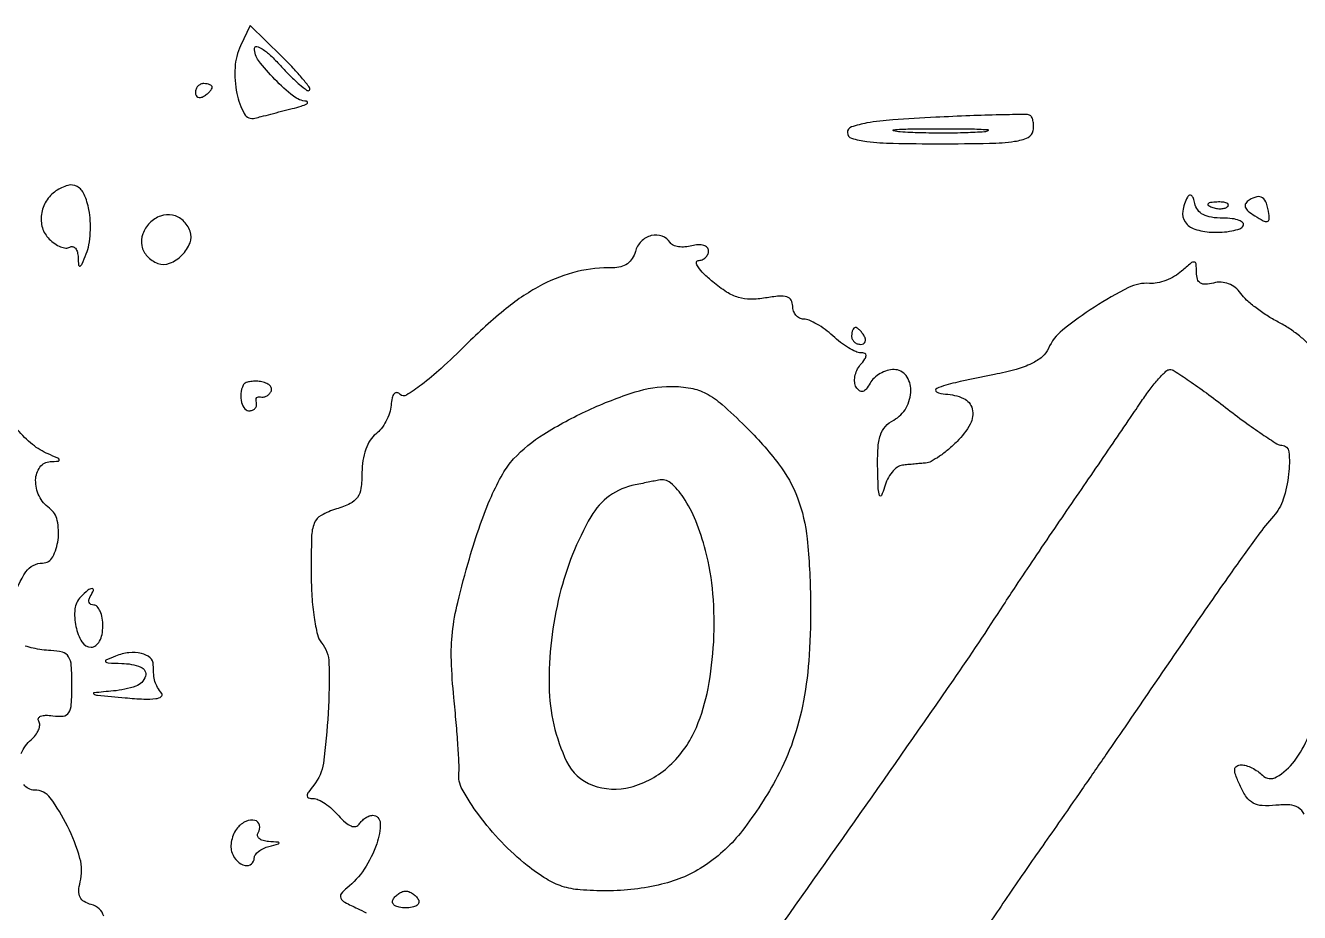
# Model space of a CAD drawing. Extents: x 0 to 5034, y 0 to 2560.
# Drawn here: x 2086.8 to 2238.2, y 1599.4 to 1704.9 of the extents above; entities that cross this region are included whole.
import ezdxf

# ---------------------------------------------------------------- set-up
doc = ezdxf.new("R2010")
doc.units = 0

msp = doc.modelspace()

# ---------------------------------------------------------------- linework, layer by layer
for points in [[(2112.366559, 1702.503968, 0.096931), (2111.715889, 1699.918657, 0.06257), (2111.937705, 1696.829206, 0.075852), (2112.809384, 1694.426816, 0.346665), (2114.084304, 1693.881896, -0.00178), (2114.826071, 1694.079164, -0.000524), (2115.965389, 1694.376546, -0.000526), (2117.247604, 1694.708355, -0.000565), (2118.5, 1695.029534, 0.012138), (2119.575402, 1695.332013, 0.043174), (2120.23821, 1695.600409, 0.307906), (2120.332391, 1695.771845, 0.364154), (2120.204545, 1695.897639, -0.149357), (2118.650749, 1696.509926, -0.031023), (2116.446534, 1698.498139, -0.030209), (2114.51102, 1700.729806, -0.170801), (2114.029313, 1702.204545, -0.473147), (2114.29622, 1702.413539, -0.092514), (2114.943571, 1702.13673, -0.042505), (2115.929381, 1701.35003, -0.018601), (2117.100515, 1700.154535, 0.012043), (2118.296349, 1698.901368, 0.020036), (2119.369416, 1697.912368, 0.015065), (2120.261715, 1697.198943, 0.373474), (2120.552845, 1697.219512, 0.372507), (2120.574615, 1697.520378, 0.011424), (2119.746549, 1698.579038, 0.017308), (2118.632865, 1699.845646, 0.010447), (2117.231644, 1701.271322), (2113.5, 1704.912691)], [(2107, 1696.940983, 0.108972), (2107.078288, 1696.586039, 0.182303), (2107.29375, 1696.3746, 0.161196), (2107.6179, 1696.343488, 0.082592), (2108, 1696.5, 0.029505), (2108.382774, 1696.768994, 0.035638), (2108.70625, 1697.066025, 0.038439), (2108.934461, 1697.34829, 0.151918), (2109, 1697.559017, 0.210953), (2108.92554, 1697.727648, 0.081139), (2108.70625, 1697.870461, 0.061769), (2108.382849, 1697.967655, 0.042167), (2108, 1698, 0.105053), (2107.618444, 1697.918938, 0.099167), (2107.29375, 1697.688914, 0.09642), (2107.076123, 1697.345238, 0.093332)], [(2194.997056, 1694, 0.006099), (2189.891437, 1693.694486, 0.025081), (2186.816982, 1693.317166, 0.039636), (2184.974837, 1692.843848, 0.320958), (2184.497056, 1692.173077, 0.329651), (2184.989619, 1691.510247, 0.043545), (2186.809222, 1691.126571, 0.024936), (2189.943624, 1690.903917, 0.005264), (2195.430073, 1690.846154, 0.004605), (2201.402874, 1690.901162, 0.030408), (2204.379011, 1691.137412, 0.07135), (2205.973971, 1691.600318, 0.255379), (2206.591006, 1692.419106, 0.04098), (2206.63067, 1693.039814, 0.053325), (2206.559902, 1693.604608, 0.064101), (2206.397908, 1694.035994, 0.181112), (2206.160933, 1694.246029, 0.09607), (2205.649027, 1694.336704, 0.001449), (2202.608909, 1694.278521, 0.003853), (2199.070081, 1694.173242, 0.002531)], [(2200.783522, 1692.26633, -0.012749), (2198.597616, 1692.149358, -0.006873), (2195.900475, 1692.111005, -0.00684), (2193.149439, 1692.147341, -0.010684), (2190.783522, 1692.261596, -0.048634), (2189.977848, 1692.397252, -0.841704), (2189.989535, 1692.523197, -0.016608), (2191.918009, 1692.611476, -0.003015), (2195.5, 1692.634769, -0.003152), (2199.090507, 1692.613834, -0.014373), (2201.177035, 1692.528493, -0.736116), (2201.207311, 1692.400378, -0.11419)], [(2090.427058, 1685.234687, 0.103414), (2089.266736, 1684.024315, 0.104992), (2088.696405, 1682.456903, 0.109755), (2088.823468, 1680.849359, 0.12258), (2089.623109, 1679.519748, 0.045605), (2090.279584, 1678.973228, 0.05686), (2090.979482, 1678.600354, 0.067745), (2091.616523, 1678.444037, 0.166236), (2092.08062, 1678.549826, -0.190749), (2092.433957, 1678.612884, -0.176954), (2092.748552, 1678.419724, -0.107704), (2092.972843, 1677.961605, -0.051465), (2093.063386, 1677.309017, 0.017244), (2093.126134, 1676.407756, 0.515314), (2093.295409, 1676.311922, 0.183379), (2093.531642, 1676.554778, 0.006703), (2094.035851, 1677.762676, 0.053112), (2094.341986, 1678.843931, 0.027632), (2094.502383, 1680.238217, 0.027133), (2094.509754, 1681.703231, 0.03706), (2094.347465, 1683.012676, 0.051394), (2093.78436, 1684.832437, 0.164554), (2092.949838, 1685.766874, 0.201262), (2091.839529, 1685.898972, 0.080576)], [(2224.911673, 1684.5, 0.086699), (2224.354654, 1682.837283, 0.189179), (2224.648004, 1681.547571, 0.166964), (2225.787562, 1680.694978, 0.065426), (2227.744876, 1680.337201, 0.026873), (2229.028549, 1680.341828, 0.034282), (2230.202286, 1680.490359, 0.036608), (2231.129246, 1680.744506, 0.170741), (2231.553893, 1681.087201, 0.33751), (2231.52008, 1681.433129, 0.115984), (2231.07527, 1681.731865, 0.061019), (2230.238549, 1681.935376, 0.029185), (2229.132341, 1682, -0.037652), (2227.772979, 1682.102511, -0.083447), (2226.788385, 1682.425569, -0.112012), (2226.144176, 1682.975541, -0.111819), (2225.799863, 1683.75, 0.038652), (2225.629893, 1684.357305, 0.130583), (2225.395908, 1684.692188, 0.295862), (2225.146208, 1684.723799, 0.157583)], [(2232.260929, 1684.161263, 0.109573), (2231.847584, 1683.75897, 0.235914), (2231.796912, 1683.329034, 0.135152), (2232.137988, 1682.845896, 0.032301), (2232.943846, 1682.267142, 0.016593), (2233.928918, 1681.696483, 0.162647), (2234.39596, 1681.616595, 0.345452), (2234.619089, 1681.854909, 0.058315), (2234.599568, 1682.522562, 0.042961), (2234.304769, 1683.772614, 0.161926), (2233.831513, 1684.4102, 0.214834), (2233.164026, 1684.537163, 0.079744)], [(2227.8125, 1683.316886, 0.051402), (2228.359369, 1683.160852, 0.05415), (2228.916927, 1683.123424, 0.060344), (2229.402231, 1683.202593, 0.126455), (2229.729167, 1683.395833, 0.296942), (2229.77538, 1683.614691, 0.208169), (2229.592839, 1683.799335, 0.077125), (2229.112848, 1683.910055, 0.028489), (2228.416667, 1683.921053, 0.018894), (2227.670344, 1683.862007, 0.168741), (2227.37858, 1683.720685, 0.470617), (2227.395823, 1683.538436, 0.054073)], [(2101.571429, 1681.428571, 0.109209), (2100.742573, 1680.129277, 0.138556), (2100.636472, 1678.715857, 0.13998), (2101.284758, 1677.466301, 0.112383), (2102.54838, 1676.619808, 0.18984), (2103.94058, 1676.632071, 0.100682), (2105.401147, 1677.598853, 0.100682), (2106.367929, 1679.05942, 0.18984), (2106.380192, 1680.45162, 0.112383), (2105.533699, 1681.715242, 0.13998), (2104.284143, 1682.363528, 0.138556), (2102.870723, 1682.257427, 0.109209)], [(2185, 1668, 0.105053), (2185.081062, 1667.618444, 0.099167), (2185.311086, 1667.29375, 0.09642), (2185.654762, 1667.076123, 0.093332), (2186.059017, 1667, 0.108972), (2186.413961, 1667.078288, 0.182303), (2186.6254, 1667.29375, 0.161196), (2186.656512, 1667.6179, 0.082592), (2186.5, 1668, 0.029505), (2186.231006, 1668.382774, 0.035638), (2185.933975, 1668.70625, 0.038439), (2185.65171, 1668.934461, 0.151918), (2185.440983, 1669, 0.210953), (2185.272352, 1668.92554, 0.081139), (2185.129539, 1668.70625, 0.061769), (2185.032345, 1668.382849, 0.042167)], [(2112.689105, 1662.160933, 0.088272), (2112.40368, 1661.143033, 0.089303), (2112.488704, 1660.093507, 0.116721), (2112.892995, 1659.338014, 0.241199), (2113.5, 1659.1, 0.093907), (2113.862485, 1659.206961, 0.113761), (2114.132812, 1659.435, 0.119228), (2114.267928, 1659.749164, 0.11039), (2114.25, 1660.1, -0.074377), (2114.209901, 1660.425793, -0.158734), (2114.29375, 1660.662188, -0.195368), (2114.48449, 1660.773747, -0.116802), (2114.75, 1660.75, 0.119775), (2115.074255, 1660.722915, 0.082027), (2115.426562, 1660.839185, 0.074647), (2115.752654, 1661.077679, 0.071471), (2116, 1661.404671, 0.190302), (2116.047174, 1661.76891, 0.144347), (2115.840229, 1662.118872, 0.097128), (2115.386068, 1662.401342, 0.054312), (2114.753971, 1662.565604, 0.037204), (2114.062215, 1662.615048, 0.047663), (2113.427179, 1662.55244, 0.05567), (2112.93331, 1662.397093, 0.178187)], [(2172.366917, 1657.265383, -0.034716), (2176.329965, 1652.774933, -0.073737), (2178.573544, 1648.730585, -0.064808), (2179.708544, 1643.879523, -0.021929), (2180.119291, 1636.623787, -0.018653), (2179.958179, 1630.076553, -0.030935), (2179.27649, 1624.596359, -0.035732), (2178.032481, 1619.863666, -0.041395), (2176.170578, 1615.594001, -0.040688), (2172.015242, 1609.185942, -0.081296), (2167.615991, 1605.071626, -0.08917), (2162.422179, 1602.802882, -0.057577), (2155.887505, 1602.021962, -0.02023), (2152.7419, 1602.136957, -0.05812), (2150.600978, 1602.555596, -0.063247), (2148.716239, 1603.432649, -0.027415), (2146.45601, 1605.034959, -0.033737), (2143.387192, 1607.831154, -0.032368), (2140.676315, 1611.051674, -0.03187), (2138.72065, 1614.094376, -0.155598), (2138.321378, 1616.076087, 0.040603), (2138.347639, 1616.989536, 0.003624), (2138.21052, 1619.284851, 0.004705), (2138.001068, 1622.023718, 0.003653), (2137.723344, 1625, -0.016381), (2137.425095, 1629.405873, -0.03651), (2137.553204, 1632.761812, -0.032183), (2138.182719, 1636.312168, -0.010263), (2139.564776, 1641.5, -0.013324), (2140.844446, 1645.529111, -0.020802), (2142.180191, 1648.914856, -0.024261), (2143.525327, 1651.590161, -0.058521), (2144.830684, 1653.375596, -0.066784), (2148.405805, 1656.321545, -0.030956), (2153.714655, 1659.180225, -0.030807), (2159.258608, 1661.33348, -0.077322), (2163.532307, 1661.999211, -0.04419), (2165.877645, 1661.791989, -0.079026), (2167.701398, 1661.158794, -0.057363), (2169.599062, 1659.842351, -0.014302)], [(2159.284134, 1650.29874, 0.219133), (2154.002768, 1646.507252, 0.06854), (2150.298586, 1637.229034, 0.064292), (2149.044263, 1626.329123, 0.10825), (2151.129762, 1617.40184, 0.194195), (2154.201327, 1614.58578, 0.155187), (2158.723903, 1614.357208, 0.123024), (2163.367192, 1616.907361, 0.1074), (2166.548102, 1621.460881, 0.051979), (2167.939086, 1626.089804, 0.034162), (2168.604381, 1631.618897, 0.033609), (2168.514587, 1637.32285, 0.04324), (2167.631048, 1642.489786, 0.031038), (2166.46771, 1646.025802, 0.051855), (2165.013049, 1648.796121, 0.069693), (2163.475148, 1650.527476, 0.240576), (2162.05887, 1650.863818, -0.008384), (2161.721331, 1650.78754, -0.001145), (2161.013258, 1650.641651, -0.001316), (2160.173496, 1650.472934, -0.001112)], [(2093.348514, 1636.948514, 0.174151), (2092.682075, 1635.534945, 0.076584), (2092.801906, 1633.440797, 0.082899), (2093.519162, 1631.621021, 0.263327), (2094.616577, 1631, 0.164286), (2095.165617, 1631.185404, 0.103882), (2095.611658, 1631.701778, 0.078171), (2095.903196, 1632.501936, 0.048382), (2096, 1633.5, 0.040452), (2095.922429, 1634.457223, 0.059813), (2095.688914, 1635.265625, 0.078662), (2095.346169, 1635.815127, 0.217355), (2094.940983, 1636, -0.108972), (2094.586039, 1636.078288, -0.182303), (2094.3746, 1636.29375, -0.161196), (2094.343488, 1636.6179, -0.082592), (2094.5, 1637, 0.043308), (2094.878158, 1637.749994, 0.544983), (2094.726399, 1637.96369, 0.167519), (2094.234868, 1637.769279, 0.019203)], [(2097.5, 1629.9319, 0.009271), (2096.369584, 1629.460212, 0.50583), (2096.326076, 1629.265968, 0.205769), (2096.616543, 1629.126132, 0.004312), (2098.25, 1629.070285, -0.083995), (2100.524373, 1628.625444, -0.395235), (2101.059985, 1627.536904, -0.240015), (2099.92526, 1626.358788, -0.061046), (2097.25, 1625.785509, 0.002904), (2094.942078, 1625.565679, 0.729583), (2094.912842, 1625.428118, 0.106293), (2095.357928, 1625.28662, 0.001078), (2098.666655, 1624.975144, 0.01154), (2100.887995, 1624.822461, 0.041532), (2102.305967, 1624.875617, 0.120766), (2102.948691, 1625.118167, 0.441574), (2103.001692, 1625.5, -0.038303), (2102.492698, 1626.217273, -0.063465), (2102.194706, 1626.895776, -0.052811), (2102.04492, 1627.711763, -0.019007), (2102, 1628.893011, 0.218766), (2101.611862, 1629.737663, 0.121192), (2100.578998, 1630.259852, 0.087247), (2099.097854, 1630.338181, 0.063973)], [(2112.001431, 1609.501724, 0.065904), (2111.575949, 1608.824735, 0.054317), (2111.306665, 1608.014754, 0.056249), (2111.224922, 1607.200494, 0.088753), (2111.35674, 1606.512735, 0.106757), (2111.991535, 1605.54196, 0.141121), (2112.914933, 1605.039207, 0.230799), (2113.666341, 1605.219481, 0.22406), (2114, 1605.926676, -0.159836), (2114.127374, 1606.31495, -0.067019), (2114.514062, 1606.715479, -0.05682), (2115.080469, 1607.067143, -0.046657), (2115.75, 1607.310674, 0.002429), (2116.883306, 1607.612728, 0.36731), (2116.953922, 1607.715627, 0.36348), (2116.863882, 1607.803103, 0.002413), (2115.690983, 1607.883999, -0.05299), (2115.0393, 1607.995808, -0.10738), (2114.582368, 1608.239377, -0.171306), (2114.39042, 1608.568638, -0.187671), (2114.457295, 1608.930902, 0.189404), (2114.622878, 1609.844993, 0.294944), (2114.084675, 1610.401371, 0.169978), (2113.006145, 1610.284042, 0.108668)], [(2133.5, 1601, -0.210115), (2133.553029, 1600.621971, -0.178861), (2133.314314, 1600.29375, -0.100989), (2132.768372, 1600.071437, -0.046386), (2132, 1600, -0.046386), (2131.231628, 1600.071437, -0.100989), (2130.685686, 1600.29375, -0.178861), (2130.446971, 1600.621971, -0.210115), (2130.5, 1601, -0.057296), (2130.80183, 1601.382513, -0.050113), (2131.195564, 1601.70625, -0.052849), (2131.617099, 1601.926995, -0.094481), (2132, 1602, -0.094481), (2132.382901, 1601.926995, -0.052849), (2132.804436, 1601.70625, -0.050113), (2133.19817, 1601.382513, -0.057296)]]:
    msp.add_lwpolyline(points, format="xyb", close=True)
for points in [[(2239.248847, 1667.102876, 0.024749), (2238.230178, 1668.002533, 0.024002), (2236.99277, 1668.897099, 0.025556), (2235.700298, 1669.648936, -0.024046), (2234.383937, 1670.409362, -0.020619), (2233.075102, 1671.330297, -0.021128), (2231.95525, 1672.267121, -0.054312), (2231.257497, 1673.057255, 0.070214), (2230.605718, 1673.749815, 0.078291), (2229.810027, 1674.204618, 0.079498), (2228.923638, 1674.388306, 0.075507), (2228.007497, 1674.291709, -0.048039), (2227.065371, 1674.139889, -0.156121), (2226.459205, 1674.292071, -0.184298), (2226.114208, 1674.74535, -0.07164), (2226, 1675.538356, 0.02258), (2225.953765, 1676.561619, 0.362085), (2225.726155, 1676.789363, 0.200094), (2225.325749, 1676.66371, 0.009128), (2224.221497, 1675.700452, -0.053135), (2223.390955, 1675.095663, -0.039673), (2222.367196, 1674.608789, -0.040523), (2221.315846, 1674.302354, -0.069561), (2220.406457, 1674.244336, 0.136524), (2217.906902, 1673.747573, 0.026212), (2213.85717, 1671.429038, 0.02701), (2210.058234, 1668.68016, 0.118775), (2208.387198, 1666.5, -0.11326), (2207.656754, 1665.525214, -0.063301), (2206.407232, 1664.714177, -0.044894), (2204.564187, 1664.021365, -0.0187), (2201.976236, 1663.408745, 0.0058), (2197.328824, 1662.434472, 0.040458), (2195.113265, 1661.751261, 0.645373), (2195.095186, 1661.345943, 0.110263), (2196.143011, 1661.078947, -0.100026), (2198.295596, 1660.576635, -0.228848), (2199.332926, 1659.325419, -0.188627), (2199.095917, 1657.521121, -0.070596), (2197.535379, 1655.44447, -0.021956), (2196.504442, 1654.500306, -0.024347), (2195.428432, 1653.684179, -0.024699), (2194.451466, 1653.084079, -0.103526), (2193.795455, 1652.88465, 0.000314), (2193.195049, 1652.830809, 0.000168), (2192.453942, 1652.763631, 0.000167), (2191.697964, 1652.694593, 0.000262), (2191.047753, 1652.63465, 0.137799), (2190.440652, 1652.40174, 0.061596), (2189.817045, 1651.805179, 0.054288), (2189.272153, 1650.966291, 0.048861), (2188.897433, 1650, -0.034242), (2188.552631, 1649.02758, -0.679252), (2188.326652, 1649.034756, -0.076578), (2188.172849, 1649.822309, -0.004717), (2188.09968, 1652.214816, -0.018284), (2188.137504, 1654.666856, -0.066445), (2188.423043, 1656.19535, -0.102934), (2189.015852, 1657.224682, -0.08816), (2190, 1658, 0.142208), (2191.486546, 1659.452802, 0.127198), (2192.045226, 1661.541838, 0.163837), (2191.474024, 1663.28587, 0.23665), (2190.04969, 1664, 0.073841), (2189.23607, 1663.879184, 0.055689), (2188.404587, 1663.521653, 0.056211), (2187.681138, 1662.994554, 0.079827), (2187.188073, 1662.371584, -0.03623), (2186.724033, 1661.66736, -0.162344), (2186.320232, 1661.394733, -0.244158), (2185.937937, 1661.475006, -0.083016), (2185.552293, 1661.915389, -0.115147), (2185.365174, 1662.472028, -0.069394), (2185.395641, 1663.171027, -0.063632), (2185.628383, 1663.899565, -0.064191), (2186.036355, 1664.543805, 0.021179), (2186.58224, 1665.261327, 0.145418), (2186.71989, 1665.677805, 0.324023), (2186.558146, 1665.916113, 0.08717), (2186.080631, 1666, -0.10838), (2185.492216, 1666.129061, -0.027896), (2184.627767, 1666.5875, -0.027061), (2183.676969, 1667.234489, -0.024609), (2182.769625, 1668, 0.027562), (2181.851416, 1668.765446, 0.028874), (2180.868249, 1669.4125, 0.030131), (2179.95967, 1669.867297, 0.101307), (2179.311439, 1670, -0.117086), (2178.811216, 1670.118766, -0.100553), (2178.385235, 1670.453936, -0.092877), (2178.099261, 1670.955154, -0.08351), (2178, 1671.545313, 0.130126), (2177.812987, 1672.251732, 0.193458), (2177.317996, 1672.644703, 0.096463), (2176.385054, 1672.734995, 0.020167), (2174.75, 1672.510952, -0.043564), (2172.997085, 1672.353766, -0.075197), (2171.551786, 1672.568879, -0.068561), (2170.146401, 1673.221551, -0.030696), (2168.5, 1674.429676, -0.019932), (2167.432963, 1675.392847, -0.048119), (2166.748437, 1676.204734, -0.119371), (2166.547802, 1676.727109, -0.443914), (2166.75, 1676.964037, 0.087498), (2167.227308, 1677.06244, 0.092012), (2167.632812, 1677.317446, 0.096994), (2167.904302, 1677.687826, 0.110231), (2168, 1678.116631, 0.196983), (2167.841275, 1678.503889, 0.126681), (2167.419485, 1678.757183, 0.086541), (2166.775012, 1678.832365, 0.049856), (2166.000996, 1678.710511, -0.046215), (2165.194768, 1678.577577, -0.054994), (2164.424696, 1678.607491, -0.064046), (2163.801315, 1678.78447, -0.15438), (2163.441979, 1679.09388, 0.170401), (2162.481845, 1679.869766, 0.149959), (2161.189869, 1679.927167, 0.135133), (2159.987723, 1679.235764, 0.131866), (2159.295087, 1678.020412, -0.081278), (2158.933544, 1677.2064, -0.091482), (2158.342618, 1676.587939, -0.089557), (2157.558699, 1676.212093, -0.074279), (2156.638707, 1676.101024, 0.066606), (2152.379009, 1675.65264, 0.061261), (2148.255787, 1674.099418, 0.049925), (2143.958222, 1671.269035, 0.025318), (2139.138863, 1666.931826, -0.010365), (2136.219004, 1664.141671, -0.023548), (2133.874999, 1662.187807, -0.024141), (2132.076238, 1660.958502, -0.347178), (2131.35689, 1661.04311, 0.151471), (2130.964043, 1661.250005, 0.267915), (2130.629034, 1661.131707, 0.124911), (2130.382847, 1660.633906, 0.033902), (2130.25668, 1659.757415, -0.05986), (2130.071699, 1658.819679, -0.043198), (2129.655489, 1657.83712, -0.043763), (2129.08686, 1656.958696, -0.069476), (2128.444772, 1656.335958, 0.097995), (2127.785539, 1655.619834, 0.051208), (2127.260115, 1654.52195, 0.045954), (2126.915706, 1653.185375, 0.040109), (2126.8, 1651.745296, -0.032333), (2126.679365, 1649.88175, -0.121308), (2126.257823, 1648.797251, -0.128136), (2125.395256, 1648.065174, -0.037906), (2123.769108, 1647.42866, 0.049944), (2121.957253, 1646.668763, 0.177005), (2121.136063, 1645.739039, 0.087148), (2120.807144, 1644.110182, 0.007081), (2120.757996, 1639.736344, 0.015987), (2120.852819, 1637.020114, 0.020194), (2121.12189, 1634.52092, 0.019368), (2121.506319, 1632.482072, 0.117443), (2121.979126, 1631.525152, -0.169492), (2122.876632, 1629.118349, -0.018723), (2122.77934, 1623.151396, -0.019978), (2122.22128, 1617.212883, -0.140686), (2121.067588, 1614.581439, 0.017385), (2120.433998, 1613.761615, 0.147801), (2120.285069, 1613.326409, 0.340605), (2120.460076, 1613.081439, 0.07361), (2121.01026, 1613, -0.113171), (2121.613762, 1612.861629, -0.035902), (2122.418884, 1612.397927, -0.033754), (2123.2702, 1611.734763, -0.031778), (2124.043027, 1610.95039, 0.033731), (2124.826281, 1610.161615, 0.082823), (2125.518016, 1609.731581, 0.145964), (2126.070252, 1609.675584, 0.210112), (2126.469339, 1609.95039, -0.058167), (2126.787275, 1610.351879, -0.050357), (2127.203894, 1610.691677, -0.052963), (2127.651253, 1610.923289, -0.093245), (2128.059017, 1611, -0.413726), (2128.971249, 1610.089286, -0.085418), (2128.548464, 1607.60779, -0.06031), (2127.061675, 1604.604258, -0.080175), (2125.009991, 1602.357888, 0.058827), (2124.332138, 1601.676262, 0.29301), (2124.283292, 1601.163856, 0.152037), (2124.776294, 1600.662288, 0.016182), (2126.259991, 1599.927402, -0.023674), (2127.30929, 1599.387955, -0.032246)], [(2174.8315, 1595.3659, 0.001656), (2186.036389, 1611.218571, 0.001587), (2197.101025, 1627.090205, 0.008171), (2203.057382, 1636, -0.003494), (2204.544426, 1638.270061, -0.001208), (2206.72274, 1641.528125, -0.0012), (2209.140708, 1645.107204, -0.001394), (2211.458553, 1648.5, 0.000486), (2213.747778, 1651.837878, 0.000456), (2216.07954, 1655.251563, 0.000454), (2218.142357, 1658.283347, 0.001574), (2219.468827, 1660.25, -0.014313), (2220.491933, 1661.686537, -0.020294), (2221.488241, 1662.898438, -0.016906), (2222.364715, 1663.816061, -0.196087), (2222.815705, 1664, -0.144573), (2223.352167, 1663.841573, -0.005503), (2225.107535, 1662.678125, -0.009486), (2227.164507, 1661.224202, -0.006498), (2229.445529, 1659.5, 0.006846), (2231.729765, 1657.775859, 0.009923), (2233.796732, 1656.321875, 0.005978), (2235.558895, 1655.164262, 0.143287), (2236.12032, 1655, -0.387319), (2236.975442, 1654.220678, -0.051946), (2236.945916, 1651.563411, -0.04866), (2236.304093, 1648.583641, -0.105932), (2235.146712, 1646.564451, 0.025229), (2233.308333, 1644.296218, 0.004071), (2229.991824, 1639.675283, 0.003152), (2225.200663, 1632.791912, 0.000889), (2217.817729, 1622, -0.001033), (2215.265108, 1618.27104, -0.000727), (2212.379633, 1614.0875, -0.000734), (2209.607474, 1610.093268, -0.001542), (2207.439694, 1607, 0.002521), (2205.498355, 1604.218273, 0.002082), (2203.456515, 1601.234375, 0.002102), (2201.606137, 1598.481117, 0.00563)], [(2085.401391, 1636.799303, -0.079771), (2086.853066, 1639.941135, -0.249694), (2088.841191, 1641, 0.277277), (2090.038176, 1641.719078, 0.091694), (2090.681427, 1643.755241, 0.082706), (2090.584581, 1646.064014, 0.185191), (2089.647459, 1647.515834, -0.123199), (2088.429539, 1648.978752, -0.117431), (2088.015964, 1650.869818, -0.152625), (2088.528696, 1652.409843, -0.231583), (2089.75, 1653.063386, 0.010843), (2090.71968, 1653.119584, 0.470985), (2090.823112, 1653.267293, 0.223804), (2090.649069, 1653.469861, 0.005555), (2089.5, 1653.968649, -0.07269), (2087.657032, 1655.08229, -0.043472), (2085.825664, 1656.877985, -0.043567)], [(2086.30919, 1618.368299, -0.125338), (2087.48899, 1619.990862, 0.055531), (2088.014005, 1620.535426, 0.068128), (2088.364838, 1621.147982, 0.081385), (2088.496442, 1621.731917, 0.154419), (2088.379679, 1622.194684, -0.23903), (2088.350909, 1622.53508, -0.208291), (2088.608665, 1622.787608, -0.092788), (2089.202469, 1622.895292, -0.034884), (2090.048672, 1622.831377, 0.062009), (2091.298844, 1622.804784, 0.232233), (2091.94607, 1623.209633, 0.124724), (2092.254172, 1624.180533, 0.014183), (2092.325533, 1626.5, 0.016771), (2092.253562, 1628.809938, 0.121743), (2091.920583, 1629.860346, 0.193182), (2091.208575, 1630.390314, 0.054796), (2089.816603, 1630.598863, -0.02323), (2088.768094, 1630.688926, -0.021247), (2087.70038, 1630.877293, -0.02179), (2086.761814, 1631.127659, -0.06241)], [(2238.801784, 1611.11924, 0.130253), (2238.084765, 1611.911669, 0.132656), (2237.077315, 1612.237158, 0.037279), (2235.410386, 1612.19414, -0.038743), (2233.812284, 1612.157573, -0.109673), (2232.744142, 1612.456691, -0.116609), (2231.941229, 1613.166151, -0.046888), (2231.207405, 1614.44414, -0.016098), (2230.656554, 1615.764165, -0.102286), (2230.541894, 1616.47795, -0.256943), (2230.770894, 1616.853485, -0.130788), (2231.321439, 1617, -0.075697), (2231.899897, 1616.91192, -0.038412), (2232.585578, 1616.638844, -0.037044), (2233.264723, 1616.241066, -0.045407), (2233.829466, 1615.770534, 0.342471), (2235.511305, 1615.558357, 0.095559), (2237.633911, 1617.438689, 0.074837), (2239.28861, 1620.425481, 0.133368)], [(2096.100971, 1599.011128, 0.147211), (2095.575748, 1599.875755, 0.119977), (2094.617919, 1600.391305, -0.070648), (2093.772082, 1600.744961, -0.146086), (2093.291625, 1601.267368, -0.128757), (2093.141704, 1602.017084, -0.0493), (2093.309596, 1603.075895, 0.133904), (2093.280231, 1605.886994, 0.046001), (2091.800988, 1609.716644, 0.044591), (2089.749959, 1613.064471, 0.237312), (2087.889873, 1614, -0.237719), (2086.591609, 1614.654213, -0.143583)]]:
    msp.add_lwpolyline(points, format="xyb")

doc.saveas('drawing.dxf')
